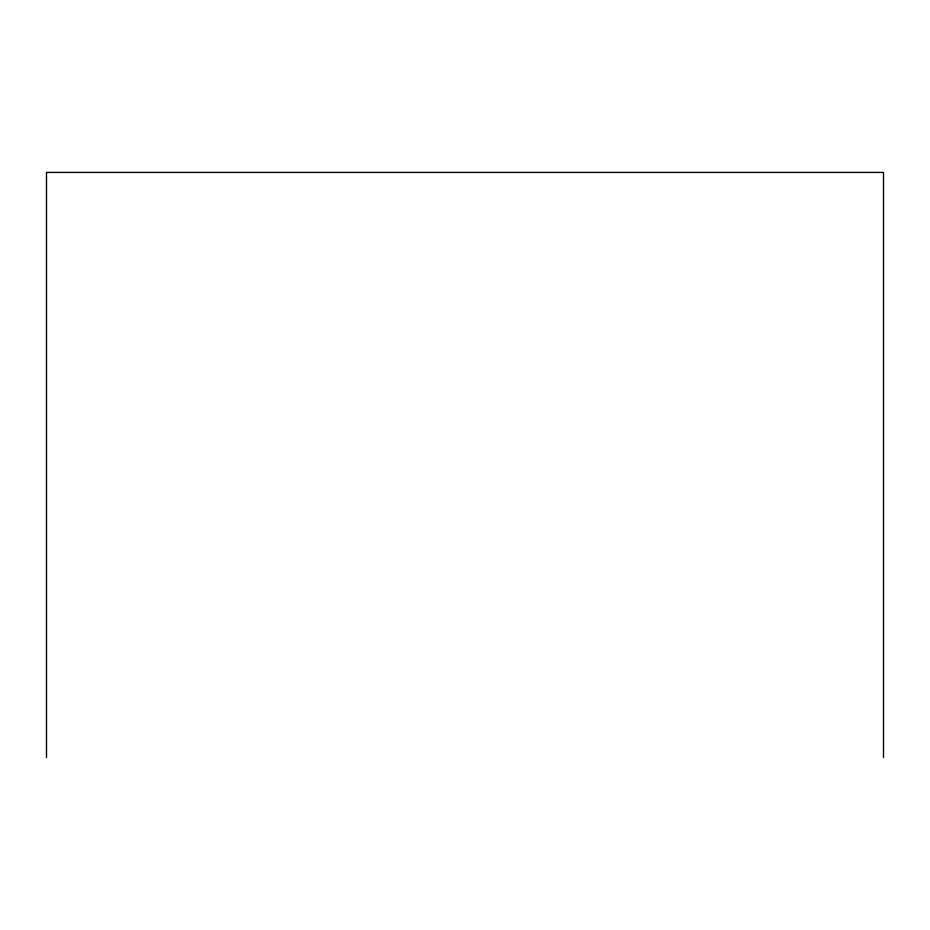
<?xml version="1.0" encoding="UTF-8"?>
<svg xmlns="http://www.w3.org/2000/svg" width="930" height="930" viewBox="0 0 930 930"><rect width="100%" height="100%" fill="white"/><g stroke="black" fill="none" stroke-linecap="round" stroke-linejoin="round"><path stroke-width="1.4" d="M883.5 757.578L883.5 172.422L46.5 172.422L46.5 757.578"/></g></svg>
